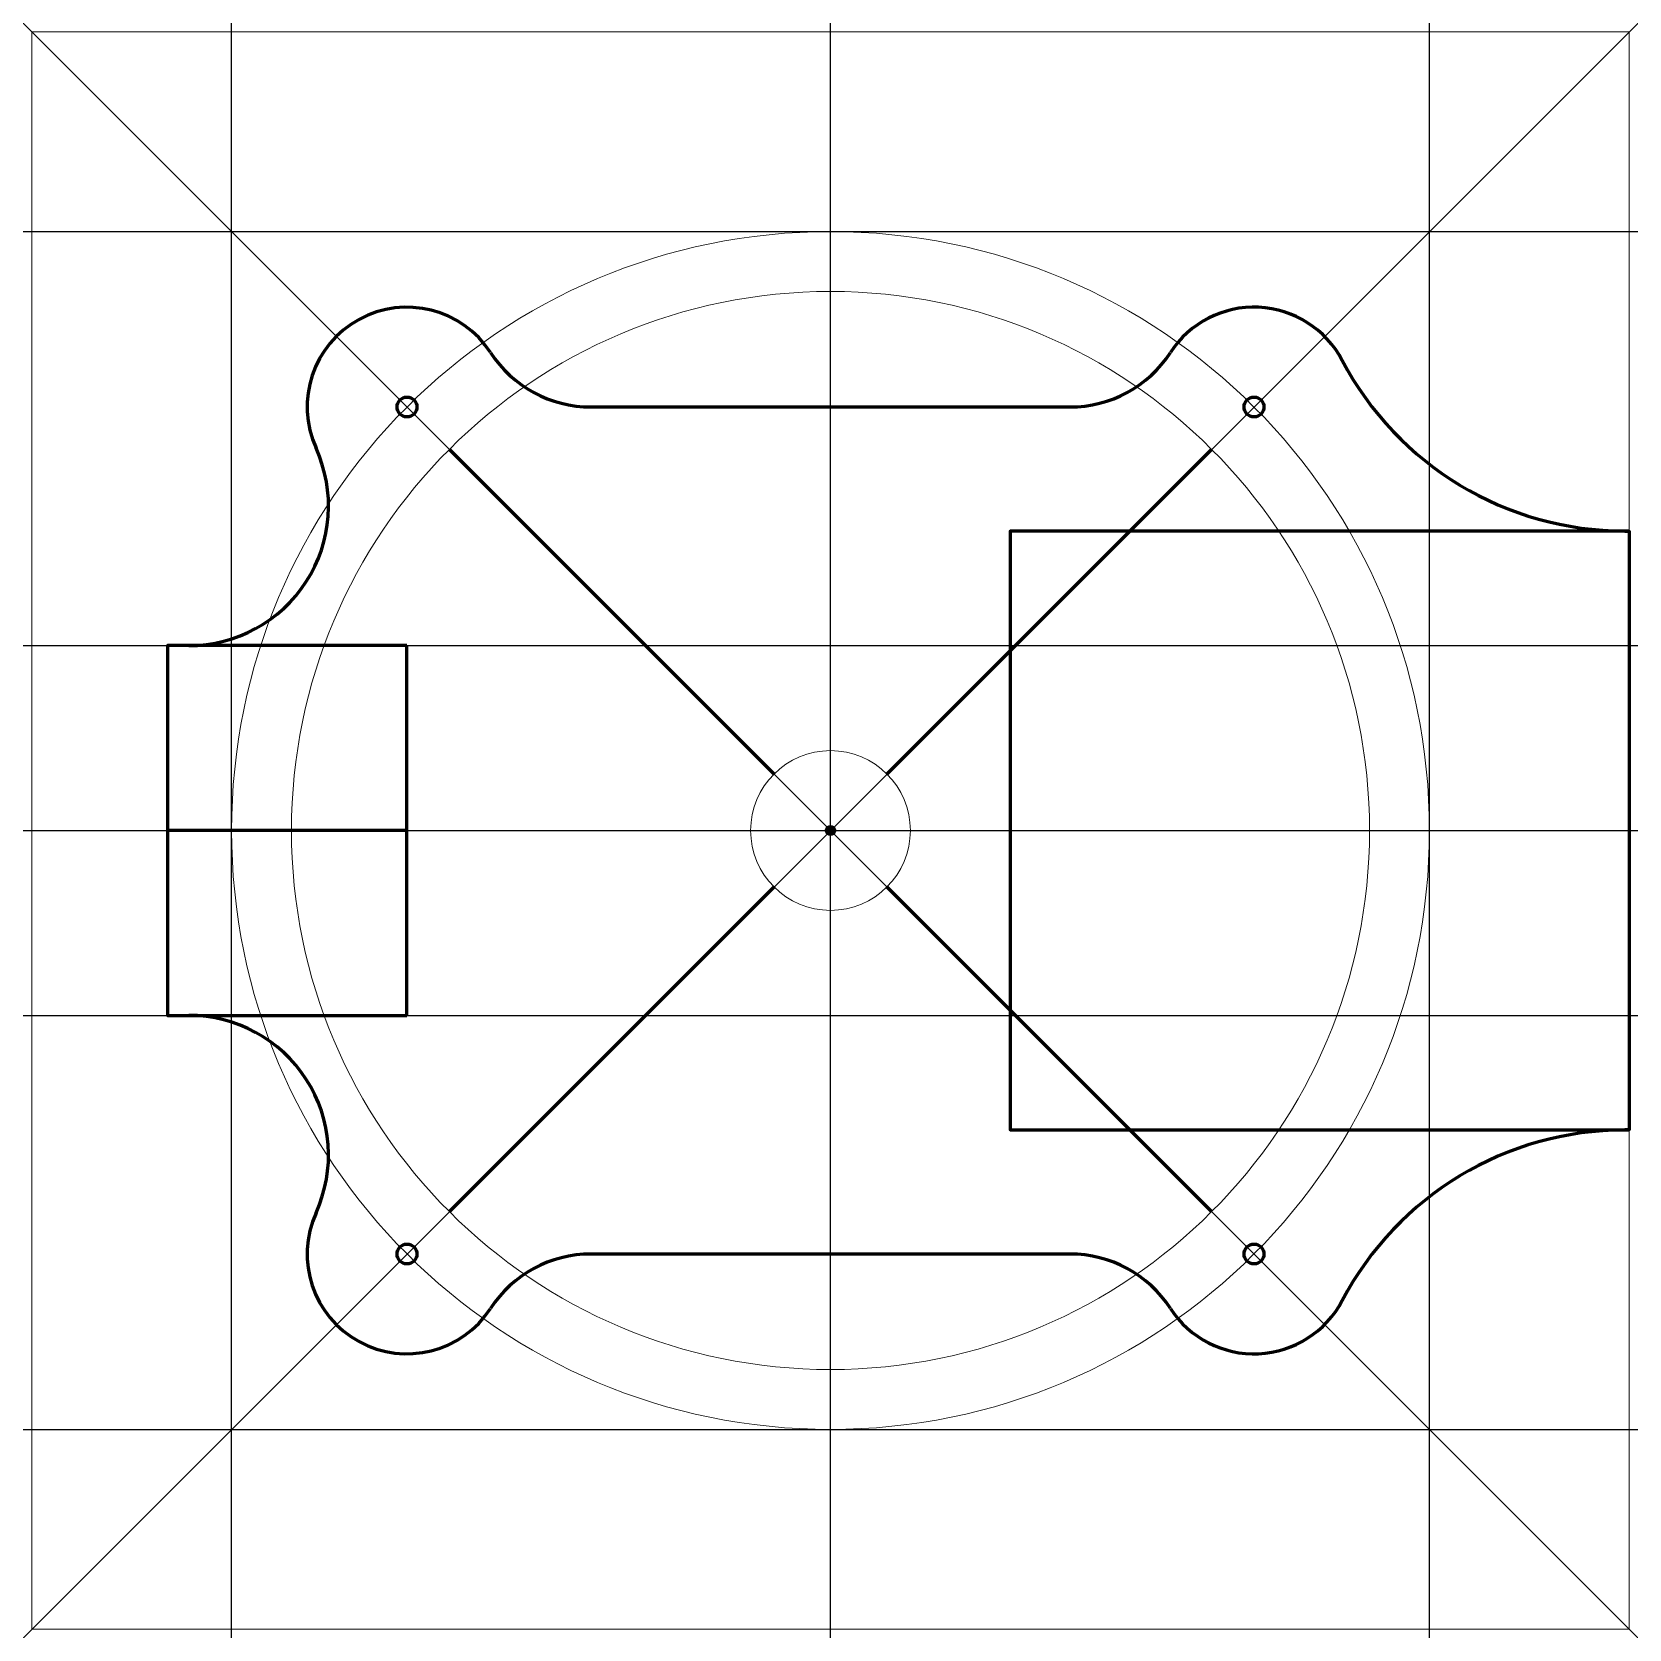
# Model space of a CAD drawing. Header units: millimetres. Extents: x 0 to 400, y 0 to 400.
import ezdxf

# ---------------------------------------------------------------- set-up
doc = ezdxf.new("R2010")
doc.units = ezdxf.units.MM
doc.linetypes.add('K5LT_AUXILIARY', pattern=[0])
doc.linetypes.add('K5LT_BASIC', pattern=[0])

# ---------------------------------------------------------------- blocks, each defined once
blk = doc.blocks.new('U0')
at = {"color": 232, "linetype": 'K5LT_AUXILIARY', "lineweight": 18, "true_color": 0xc52b79}
for p, q in [((400, 400), (0, 400)), ((0, 400), (0, 0)), ((400, 0), (400, 400)), ((0, 0), (400, 0))]:
    blk.add_line(p, q, dxfattribs=at)

msp = doc.modelspace()

# ---------------------------------------------------------------- linework, layer by layer
at = {"color": 150, "linetype": 'K5LT_BASIC', "lineweight": 60, "true_color": 0x0080ff}
for p, q in [((104.54, 295.46), (185.86, 214.14)), ((214.14, 214.14), (295.46, 295.46)), ((93.93, 200), (33.93, 200)), ((199.29, 200.71), (200, 200)), ((200, 200), (199.29, 199.29)), ((200, 200), (200.71, 200.71)), ((200.71, 199.29), (200, 200)), ((185.86, 185.86), (104.54, 104.54)), ((295.46, 104.54), (214.14, 185.86))]:
    msp.add_line(p, q, dxfattribs=at)
at = {"color": 232, "true_color": 0xc52b79}
for p, direction in [((400, 0), (0.707107, -0.707107)), ((50, 255.7), (0, 1)), ((200, 257.97), (0, 1)), ((350, 210.95), (0, 1)), ((0, 0), (0.707107, 0.707107)), ((106.47, 350), (1, 0)), ((19.25, 246.3), (1, 0)), ((200, 200), (1, 0)), ((19.25, 153.7), (1, 0)), ((172.45, 50), (1, 0))]:
    msp.add_xline(p, direction, dxfattribs=at)
at = {"color": 150, "linetype": 'K5LT_BASIC', "lineweight": 60, "true_color": 0x0080ff}
for points in [[(140.03, 306.07), (259.97, 306.07)], [(400, 275), (245, 275), (245, 125), (400, 125)], [(398.97, 275), (400, 275), (400, 200)], [(93.93, 246.3), (33.93, 246.3), (33.93, 153.7), (93.93, 153.7)], [(93.93, 153.7), (93.93, 246.3)], [(400, 200), (400, 125), (398.97, 125)], [(259.97, 93.93), (140.03, 93.93)]]:
    msp.add_lwpolyline(points, dxfattribs=at)
at = {"color": 232, "linetype": 'K5LT_AUXILIARY', "lineweight": 18, "true_color": 0xc52b79}
for radius in [150, 135, 20]:
    msp.add_circle((200, 200), radius, dxfattribs=at)
at = {"color": 150, "linetype": 'K5LT_BASIC', "lineweight": 60, "true_color": 0x0080ff}
for centre, radius in [((93.93, 306.07), 2.5), ((306.07, 306.07), 2.5), ((200, 200), 1), ((93.93, 93.93), 2.5), ((306.07, 93.93), 2.5)]:
    msp.add_circle(centre, radius, dxfattribs=at)
for centre, radius, start, end in [((93.93, 306.07), 25, 33.0557, 204.3788), ((306.07, 306.07), 25, 27.7774, 146.9443), ((140.03, 336.07), 30, 213.0557, 270), ((259.97, 336.07), 30, 270, 326.9443), ((398.97, 355), 80, 207.7774, 270), ((39.28, 281.3), 35, 270, 24.3788), ((39.28, 118.7), 35, 335.6212, 90), ((398.97, 45), 80, 90, 152.2226), ((93.93, 93.93), 25, 155.6212, 326.9443), ((140.03, 63.93), 30, 90, 146.9443), ((259.97, 63.93), 30, 33.0557, 90), ((306.07, 93.93), 25, 213.0557, 332.2226)]:
    msp.add_arc(centre, radius, start, end, dxfattribs=at)

# ---------------------------------------------------------------- block references
msp.add_blockref('U0', (0, 0))

doc.saveas('drawing.dxf')
